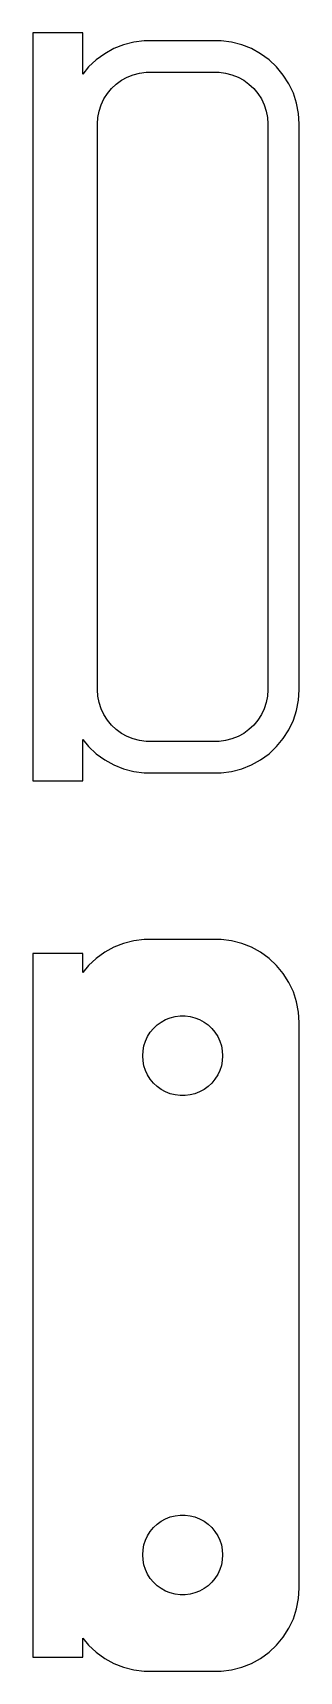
# Model space of a CAD drawing. Header units: metres. Extents: x -9 to 7, y 86 to 184.5.
import ezdxf

# ---------------------------------------------------------------- set-up
doc = ezdxf.new("R2010")
doc.units = ezdxf.units.M

msp = doc.modelspace()

# ---------------------------------------------------------------- linework, layer by layer
for p, q in [((-6, 184.479), (-9, 184.479)), ((-9, 184.479), (-9, 139.521)), ((-6, 181.993), (-6, 184.479)), ((-4.67912, 183.222), (-5.18712, 182.853)), ((-4.12889, 183.524), (-4.67912, 183.222)), ((-3.54507, 183.755), (-4.12889, 183.524)), ((-2.9369, 183.911), (-3.54507, 183.755)), ((-2.31395, 183.99), (-2.9369, 183.911)), ((2.31395, 183.99), (-2.31395, 183.99)), ((2.9369, 183.911), (2.31395, 183.99)), ((3.54507, 183.755), (2.9369, 183.911)), ((4.12889, 183.524), (3.54507, 183.755)), ((4.67912, 183.222), (4.12889, 183.524)), ((5.18712, 182.853), (4.67912, 183.222)), ((-5.64484, 182.423), (-6, 181.993)), ((-5.18712, 182.853), (-5.64484, 182.423)), ((5.64484, 182.423), (5.18712, 182.853)), ((6.04507, 181.939), (5.64484, 182.423)), ((-4.26921, 181.131), (-3.98424, 181.399)), ((-3.98424, 181.399), (-3.66798, 181.628)), ((-3.66798, 181.628), (-3.32541, 181.817)), ((-3.32541, 181.817), (-2.96194, 181.961)), ((-2.96194, 181.961), (-2.5833, 182.058)), ((-2.5833, 182.058), (-2.19545, 182.107)), ((-2.19545, 182.107), (2.19545, 182.107)), ((2.19545, 182.107), (2.5833, 182.058)), ((2.5833, 182.058), (2.96194, 181.961)), ((2.96194, 181.961), (3.32541, 181.817)), ((3.32541, 181.817), (3.66798, 181.628)), ((3.66798, 181.628), (3.98424, 181.399)), ((3.98424, 181.399), (4.26921, 181.131)), ((6.38153, 181.409), (6.04507, 181.939)), ((6.64888, 180.841), (6.38153, 181.409)), ((-4.89432, 180.146), (-4.72786, 180.5)), ((-4.72786, 180.5), (-4.5184, 180.83)), ((-4.5184, 180.83), (-4.26921, 181.131)), ((4.26921, 181.131), (4.5184, 180.83)), ((4.5184, 180.83), (4.72786, 180.5)), ((4.72786, 180.5), (4.89432, 180.146)), ((6.84291, 180.243), (6.64888, 180.841)), ((6.96057, 179.627), (6.84291, 180.243)), ((-5.11292, 179), (-5.08836, 179.39)), ((-5.08836, 179.39), (-5.01512, 179.774)), ((-5.01512, 179.774), (-4.89432, 180.146)), ((4.89432, 180.146), (5.01512, 179.774)), ((5.01512, 179.774), (5.08836, 179.39)), ((5.08836, 179.39), (5.11292, 179)), ((7, 179), (6.96057, 179.627)), ((-5.11292, 145), (-5.11292, 179)), ((5.11292, 179), (5.11292, 145)), ((7, 145), (7, 179)), ((-5.08836, 144.61), (-5.11292, 145)), ((5.11292, 145), (5.08836, 144.61)), ((6.96057, 144.373), (7, 145)), ((-5.01512, 144.226), (-5.08836, 144.61)), ((-4.89432, 143.854), (-5.01512, 144.226)), ((-4.72786, 143.5), (-4.89432, 143.854)), ((4.89432, 143.854), (4.72786, 143.5)), ((5.01512, 144.226), (4.89432, 143.854)), ((5.08836, 144.61), (5.01512, 144.226)), ((6.84291, 143.757), (6.96057, 144.373)), ((-4.5184, 143.17), (-4.72786, 143.5)), ((-4.26921, 142.869), (-4.5184, 143.17)), ((-3.98424, 142.601), (-4.26921, 142.869)), ((4.26921, 142.869), (3.98424, 142.601)), ((4.5184, 143.17), (4.26921, 142.869)), ((4.72786, 143.5), (4.5184, 143.17)), ((6.38153, 142.591), (6.64888, 143.159)), ((6.64888, 143.159), (6.84291, 143.757)), ((-6, 142.007), (-5.64484, 141.577)), ((-6, 139.521), (-6, 142.007)), ((-3.66798, 142.372), (-3.98424, 142.601)), ((-3.32541, 142.183), (-3.66798, 142.372)), ((-2.96194, 142.039), (-3.32541, 142.183)), ((-2.5833, 141.942), (-2.96194, 142.039)), ((-2.19545, 141.893), (-2.5833, 141.942)), ((2.19545, 141.893), (-2.19545, 141.893)), ((2.5833, 141.942), (2.19545, 141.893)), ((2.96194, 142.039), (2.5833, 141.942)), ((3.32541, 142.183), (2.96194, 142.039)), ((3.66798, 142.372), (3.32541, 142.183)), ((3.98424, 142.601), (3.66798, 142.372)), ((5.64484, 141.577), (6.04507, 142.061)), ((6.04507, 142.061), (6.38153, 142.591)), ((-5.64484, 141.577), (-5.18712, 141.147)), ((-5.18712, 141.147), (-4.67912, 140.778)), ((4.67912, 140.778), (5.18712, 141.147)), ((5.18712, 141.147), (5.64484, 141.577)), ((-4.67912, 140.778), (-4.12889, 140.476)), ((-4.12889, 140.476), (-3.54507, 140.245)), ((-3.54507, 140.245), (-2.9369, 140.089)), ((-2.9369, 140.089), (-2.31395, 140.01)), ((-2.31395, 140.01), (2.31395, 140.01)), ((2.31395, 140.01), (2.9369, 140.089)), ((2.9369, 140.089), (3.54507, 140.245)), ((3.54507, 140.245), (4.12889, 140.476)), ((4.12889, 140.476), (4.67912, 140.778)), ((-9, 139.521), (-6, 139.521)), ((-2.31395, 129.99), (-2.9369, 129.911)), ((2.31395, 129.99), (-2.31395, 129.99)), ((2.9369, 129.911), (2.31395, 129.99)), ((-6, 129.153), (-9, 129.153)), ((-9, 129.153), (-9, 86.8474)), ((-6, 127.993), (-6, 129.153)), ((-4.67912, 129.222), (-5.18712, 128.853)), ((-4.12889, 129.524), (-4.67912, 129.222)), ((-3.54507, 129.755), (-4.12889, 129.524)), ((-2.9369, 129.911), (-3.54507, 129.755)), ((3.54507, 129.755), (2.9369, 129.911)), ((4.12889, 129.524), (3.54507, 129.755)), ((4.67912, 129.222), (4.12889, 129.524)), ((5.18712, 128.853), (4.67912, 129.222)), ((-5.64484, 128.423), (-6, 127.993)), ((-5.18712, 128.853), (-5.64484, 128.423)), ((5.64484, 128.423), (5.18712, 128.853)), ((6.04507, 127.939), (5.64484, 128.423)), ((6.38153, 127.409), (6.04507, 127.939)), ((6.64888, 126.841), (6.38153, 127.409)), ((6.84291, 126.243), (6.64888, 126.841)), ((6.96057, 125.627), (6.84291, 126.243)), ((-1.28598, 125.026), (-1.02187, 125.172)), ((-1.02187, 125.172), (-0.741638, 125.283)), ((-0.741638, 125.283), (-0.449707, 125.357)), ((-0.449707, 125.357), (-0.150696, 125.395)), ((-0.150696, 125.395), (0.150696, 125.395)), ((0.150696, 125.395), (0.449707, 125.357)), ((0.449707, 125.357), (0.741638, 125.283)), ((0.741638, 125.283), (1.02187, 125.172)), ((1.02187, 125.172), (1.28598, 125.026)), ((7, 125), (6.96057, 125.627)), ((-2.23146, 123.883), (-2.10313, 124.156)), ((-2.10313, 124.156), (-1.94164, 124.411)), ((-1.94164, 124.411), (-1.74951, 124.643)), ((-1.74951, 124.643), (-1.52982, 124.849)), ((-1.52982, 124.849), (-1.28598, 125.026)), ((1.28598, 125.026), (1.52982, 124.849)), ((1.52982, 124.849), (1.74951, 124.643)), ((1.74951, 124.643), (1.94164, 124.411)), ((1.94164, 124.411), (2.10313, 124.156)), ((2.10313, 124.156), (2.23146, 123.883)), ((7, 91), (7, 125)), ((-2.39999, 123), (-2.38107, 123.301)), ((-2.38107, 123.301), (-2.32458, 123.597)), ((-2.32458, 123.597), (-2.23146, 123.883)), ((2.23146, 123.883), (2.32458, 123.597)), ((2.32458, 123.597), (2.38107, 123.301)), ((2.38107, 123.301), (2.39999, 123)), ((-2.38107, 122.699), (-2.39999, 123)), ((-2.32458, 122.403), (-2.38107, 122.699)), ((-2.23146, 122.117), (-2.32458, 122.403)), ((-2.10313, 121.844), (-2.23146, 122.117)), ((2.23146, 122.117), (2.10313, 121.844)), ((2.32458, 122.403), (2.23146, 122.117)), ((2.38107, 122.699), (2.32458, 122.403)), ((2.39999, 123), (2.38107, 122.699)), ((-1.94164, 121.589), (-2.10313, 121.844)), ((-1.74951, 121.357), (-1.94164, 121.589)), ((-1.52982, 121.151), (-1.74951, 121.357)), ((-1.28598, 120.974), (-1.52982, 121.151)), ((1.52982, 121.151), (1.28598, 120.974)), ((1.74951, 121.357), (1.52982, 121.151)), ((1.94164, 121.589), (1.74951, 121.357)), ((2.10313, 121.844), (1.94164, 121.589)), ((-1.02187, 120.828), (-1.28598, 120.974)), ((-0.741638, 120.717), (-1.02187, 120.828)), ((-0.449707, 120.643), (-0.741638, 120.717)), ((-0.150696, 120.605), (-0.449707, 120.643)), ((0.150696, 120.605), (-0.150696, 120.605)), ((0.449707, 120.643), (0.150696, 120.605)), ((0.741638, 120.717), (0.449707, 120.643)), ((1.02187, 120.828), (0.741638, 120.717)), ((1.28598, 120.974), (1.02187, 120.828)), ((-1.94164, 94.4107), (-1.74951, 94.6429)), ((-1.74951, 94.6429), (-1.52982, 94.8492)), ((-1.52982, 94.8492), (-1.28598, 95.0264)), ((-1.28598, 95.0264), (-1.02187, 95.1716)), ((-1.02187, 95.1716), (-0.741638, 95.2825)), ((-0.741638, 95.2825), (-0.449707, 95.3575)), ((-0.449707, 95.3575), (-0.150696, 95.3953)), ((-0.150696, 95.3953), (0.150696, 95.3953)), ((0.150696, 95.3953), (0.449707, 95.3575)), ((0.449707, 95.3575), (0.741638, 95.2825)), ((0.741638, 95.2825), (1.02187, 95.1716)), ((1.02187, 95.1716), (1.28598, 95.0264)), ((1.28598, 95.0264), (1.52982, 94.8492)), ((1.52982, 94.8492), (1.74951, 94.6429)), ((1.74951, 94.6429), (1.94164, 94.4107)), ((-2.38107, 93.3008), (-2.32458, 93.5969)), ((-2.32458, 93.5969), (-2.23146, 93.8835)), ((-2.23146, 93.8835), (-2.10313, 94.1562)), ((-2.10313, 94.1562), (-1.94164, 94.4107)), ((1.94164, 94.4107), (2.10313, 94.1562)), ((2.10313, 94.1562), (2.23146, 93.8835)), ((2.23146, 93.8835), (2.32458, 93.5969)), ((2.32458, 93.5969), (2.38107, 93.3008)), ((-2.39999, 93), (-2.38107, 93.3008)), ((-2.38107, 92.6992), (-2.39999, 93)), ((-2.32458, 92.4032), (-2.38107, 92.6992)), ((2.38107, 92.6992), (2.32458, 92.4032)), ((2.38107, 93.3008), (2.39999, 93)), ((2.39999, 93), (2.38107, 92.6992)), ((-2.23146, 92.1165), (-2.32458, 92.4032)), ((-2.10313, 91.8438), (-2.23146, 92.1165)), ((-1.94164, 91.5893), (-2.10313, 91.8438)), ((-1.74951, 91.3571), (-1.94164, 91.5893)), ((1.94164, 91.5893), (1.74951, 91.3571)), ((2.10313, 91.8438), (1.94164, 91.5893)), ((2.23146, 92.1165), (2.10313, 91.8438)), ((2.32458, 92.4032), (2.23146, 92.1165)), ((-1.52982, 91.1508), (-1.74951, 91.3571)), ((-1.28598, 90.9736), (-1.52982, 91.1508)), ((-1.02187, 90.8284), (-1.28598, 90.9736)), ((-0.741638, 90.7175), (-1.02187, 90.8284)), ((-0.449707, 90.6425), (-0.741638, 90.7175)), ((-0.150696, 90.6047), (-0.449707, 90.6425)), ((0.150696, 90.6047), (-0.150696, 90.6047)), ((0.449707, 90.6425), (0.150696, 90.6047)), ((0.741638, 90.7175), (0.449707, 90.6425)), ((1.02187, 90.8284), (0.741638, 90.7175)), ((1.28598, 90.9736), (1.02187, 90.8284)), ((1.52982, 91.1508), (1.28598, 90.9736)), ((1.74951, 91.3571), (1.52982, 91.1508)), ((6.96057, 90.3733), (7, 91)), ((6.64888, 89.1594), (6.84291, 89.7566)), ((6.84291, 89.7566), (6.96057, 90.3733)), ((6.38153, 88.5912), (6.64888, 89.1594)), ((-6, 86.8474), (-6, 88.0066)), ((-6, 88.0066), (-5.64484, 87.5773)), ((5.64484, 87.5773), (6.04507, 88.0611)), ((6.04507, 88.0611), (6.38153, 88.5912)), ((-9, 86.8474), (-6, 86.8474)), ((-5.64484, 87.5773), (-5.18712, 87.1474)), ((-5.18712, 87.1474), (-4.67912, 86.7784)), ((-4.67912, 86.7784), (-4.12889, 86.4759)), ((4.12889, 86.4759), (4.67912, 86.7784)), ((4.67912, 86.7784), (5.18712, 87.1474)), ((5.18712, 87.1474), (5.64484, 87.5773)), ((-4.12889, 86.4759), (-3.54507, 86.2447)), ((-3.54507, 86.2447), (-2.9369, 86.0886)), ((-2.9369, 86.0886), (-2.31395, 86.0099)), ((-2.31395, 86.0099), (2.31395, 86.0099)), ((2.31395, 86.0099), (2.9369, 86.0886)), ((2.9369, 86.0886), (3.54507, 86.2447)), ((3.54507, 86.2447), (4.12889, 86.4759))]:
    msp.add_line(p, q)

doc.saveas('drawing.dxf')
